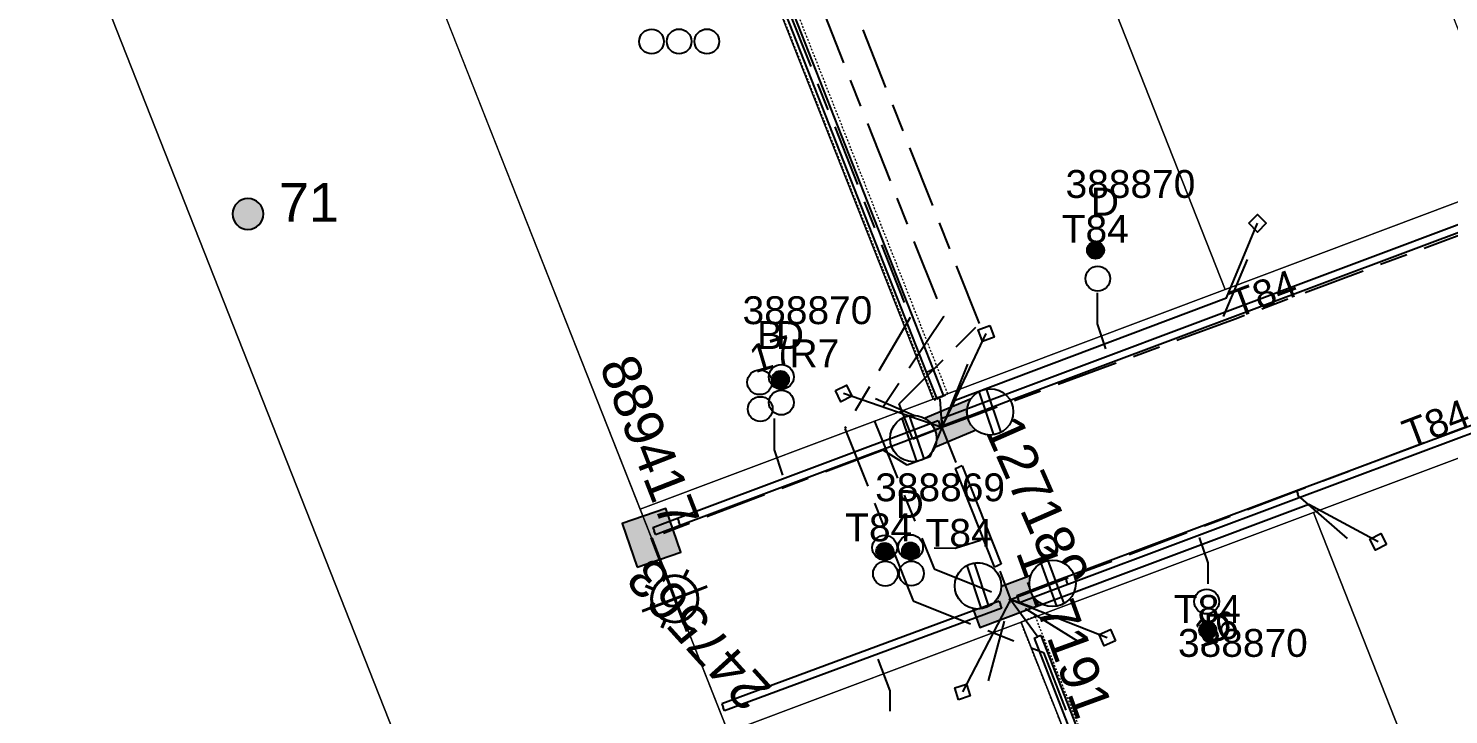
# Model space of a CAD drawing. Header units: metres. Extents: x 308616 to 310825, y 6264327 to 6267194.
# Drawn here: x 309611.2 to 309703.1, y 6266460.1 to 6266504.4 of the extents above; entities that cross this region are included whole.
import ezdxf
from ezdxf.enums import TextEntityAlignment as Align

# ---------------------------------------------------------------- set-up
doc = ezdxf.new("R2010")
doc.units = ezdxf.units.M
for name, pattern in [('Cable Exist UG', [8.2, 4, -1.2, 1.8, -1.2]), ('HIDDEN', [0.375, 0.25, -0.125]), ('HIDDEN2', [0.1875, 0.125, -0.0625])]:
    doc.linetypes.add(name, pattern=pattern)
doc.layers.get('0').update_dxf_attribs({"color": 6})
for name, color, linetype in [('_User Miscellaneous9', 7, 'Continuous'), ('Duct_SP_EXT', 7, 'Continuous'), ('Equip_LV_EXT', 7, 'Continuous'), ('Equip_SP_SL_EXT', 7, 'Continuous'), ('Mains_LV_EXT', 7, 'Continuous'), ('Mains_LV_SL_EXT', 7, 'Continuous'), ('Services_SP_EXT', 7, 'Continuous'), ('SupportsOH_SP_TR_HV_LV_SL_EXT', 7, 'Continuous'), ('SupportsUG_SP_LV_EXT', 7, 'Continuous'), ('SupportsUG_SP_LV_SL_EXT', 7, 'Continuous'), ('Trench_SP_EXT', 7, 'Continuous')]:
    doc.layers.add(name, color=color, linetype=linetype)
for name, color, linetype, lineweight in [('Cadastre Land Parcels_SP_EXT', 7, 'Continuous', 5), ('Cadastre Other Property_SP_EXT', 7, 'HIDDEN', 5), ('Cadastre Roads_SP_EXT', 7, 'Continuous', 5)]:
    doc.layers.add(name, color=color, linetype=linetype, lineweight=lineweight)
doc.styles.add('COLUMN_LABEL', font='arial.ttf')
doc.styles.add('iecARIAL', font='arial.ttf', dxfattribs={"height": 2})
doc.styles.add('POLE_LABEL', font='arial.ttf')
doc.styles.get("Standard").update_dxf_attribs({"font": 'arial.ttf'})

# ---------------------------------------------------------------- blocks, each defined once
blk = doc.blocks.new('COLUMN_EXT')
blk.add_hatch(color=256).paths.add_polyline_path([(-1.485, 1.485), (-1.485, -1.485), (1.485, -1.485), (1.485, 1.485)])
blk.add_lwpolyline([(-1.485, -1.485), (1.485, -1.485), (1.485, 1.485), (-1.485, 1.485)], close=True)
for tag, height, style, flags, p in [('ASSET_NUM', 2.5, 'COLUMN_LABEL', 8, (2, 2)), ('STRUCTURE_PLANT_NUMBER', 0.2, 'POLE_LABEL', 9, (1.813, 0.031)), ('STREET_CODE', 0.2, 'COLUMN_LABEL', 9, (1.813, -0.2))]:
    blk.add_attdef(tag, text='', height=height, dxfattribs=dict(style=style, flags=flags)).set_placement(p, align=Align.MIDDLE_LEFT)
at = {"flags": 9}
for tag, p in [('OWNED_BY', (1.813, -0.6)), ('STATE', (1.813, -0.8)), ('COLUMN_TYPE', (1.813, -0.4)), ('USAGE', (1.813, -1)), ('STREETNAME', (1.813, -1.6)), ('SUBURB', (1.813, -1.8)), ('LEGEND', (1.813, -1.2)), ('LOCATION', (1.813, -1.4)), ('NOTES', (1.813, -2))]:
    blk.add_attdef(tag, text='', height=0.2, dxfattribs=at).set_placement(p, align=Align.MIDDLE_LEFT)
at = {"flags": 1}
blk.add_attdef('Z', (1.813, -2.351), '', height=0.2, dxfattribs=at)
blk = doc.blocks.new('PILLAR_EXT')
blk.add_hatch(color=256).paths.add_polyline_path([(-2.475, 0.99), (-2.475, -0.99), (2.475, -0.99), (2.475, 0.99)])
blk.add_lwpolyline([(-2.475, -0.99), (2.475, -0.99), (2.475, 0.99), (-2.475, 0.99)], close=True)
at = {"style": 'iecARIAL', "flags": 8}
blk.add_attdef('ASSET_NUM', (1.5, 3.5), '', height=2.5, dxfattribs=at)
for tag, p, flags in [('OWNED_BY', (0, -0.2), 9), ('STATE', (0, -0.4), 9), ('SUPPORT_TYPE', (0, -0.6), 9), ('USAGE', (0, -0.8), 9), ('LEGEND', (0, -1), 9), ('STREETNAME', (0, -1.8), 9), ('SUBURB', (0, -2), 1), ('LOCATION', (0, -1.2), 9), ('NOTES', (0, -1.4), 9), ('PARENT', (0, -1.6), 9)]:
    blk.add_attdef(tag, p, '', height=0.2, dxfattribs=dict(flags=flags))
blk = doc.blocks.new('DUCT_EXT')
blk.add_circle((0, 0.8), 0.8)
at = {"flags": 1}
blk.add_attdef('Z', (0, 0), '', height=0.2, dxfattribs=at)
at = {"flags": 9}
for tag, p in [('DUCT_CODE', (0, 0)), ('XSECT_TYPE', (0, -0.2)), ('STATE', (0, -0.6)), ('FB_REFERENCE', (0, -0.4)), ('NOTES', (0, -0.8))]:
    blk.add_attdef(tag, text='', height=0.2, dxfattribs=at).set_placement(p, align=Align.MIDDLE_LEFT)
blk = doc.blocks.new('SL_LANTERN_EXT')
at = {"lineweight": 40}
for p, q in [((0, 1.968), (0, 6.468)), ((-1.459, 5.676), (-1.061, 5.278)), ((1.458, 5.676), (1.06, 5.278)), ((-2.25, 4.218), (2.25, 4.218)), ((-1.459, 2.759), (-1.061, 3.157)), ((1.458, 2.759), (1.06, 3.157)), ((0, 0), (0, 2.721))]:
    blk.add_line(p, q, dxfattribs=at)
blk.add_circle((0, 4.218), 1.5, dxfattribs=at)
at = {"style": 'iecARIAL', "flags": 8}
blk.add_attdef('ASSET_NUM', (1.5, 1.5), '', height=2.5, dxfattribs=at)
for tag, p, height, flags in [('CONSTRUCTED_VOLTAGE', (0.981, -0.653), 0.2, 9), ('CONTROL_TYPE', (0.981, -0.853), 0.2, 9), ('LANTERN_PURPOSE', (0.981, -1.053), 0.2, 9), ('LNUMBER', (2.181, -3.253), 2.5, 8), ('OPERATING_VOLTAGE', (0.981, -1.653), 0.2, 9), ('ORIENTATION', (0.981, -1.853), 0.2, 9), ('LANTERN_TYPE', (0.981, -1.253), 0.2, 9), ('NO_PHASES', (0.981, -1.453), 0.2, 9), ('OWNED_BY', (0.981, -2.053), 0.2, 9), ('STATE', (0.981, -2.253), 0.2, 9), ('CEXIST', (0.981, -2.653), 0.2, 9), ('CNEW', (0.981, -2.853), 0.2, 9), ('USAGE', (0.981, -2.453), 0.2, 9), ('CNUMBER', (0.981, -3.053), 0.2, 9), ('CREMOVE', (0.981, -3.253), 0.2, 9), ('CREPLACE', (0.981, -3.453), 0.2, 9), ('LKINGHEIGHT', (0.981, -3.653), 0.2, 9), ('LBRACKET', (0.981, -3.853), 0.2, 9), ('LBRACKETVOCAB', (0.981, -4.053), 0.2, 9), ('LCATEGORY', (0.981, -4.253), 0.2, 9), ('LCHARGE1', (0.981, -4.453), 0.2, 9), ('LCHARGE1PERCENT', (0.981, -4.653), 0.2, 9), ('LCHARGE2', (0.981, -4.853), 0.2, 9), ('LCHARGE2PERCENT', (0.981, -5.053), 0.2, 9), ('LCHARGE3', (0.981, -5.253), 0.2, 9), ('LCHARGE3PERCENT', (0.981, -5.453), 0.2, 9), ('LEXIST', (0.981, -5.653), 0.2, 9), ('LLAMP', (0.981, -5.853), 0.2, 9), ('LLAMPVOCAB', (0.981, -6.053), 0.2, 9), ('LMAST', (0.981, -6.253), 0.2, 9), ('LMASTVOCAB', (0.981, -6.453), 0.2, 9), ('LNEW', (0.981, -6.653), 0.2, 9), ('LANTNUMBER', (0.981, -6.853), 0.2, 9), ('LOUTREACH', (0.981, -7.253), 0.2, 9), ('LOUTREACHVOCAB', (0.981, -7.453), 0.2, 9), ('LRATECODE', (0.981, -7.653), 0.2, 9), ('LREMOVE', (0.981, -7.853), 0.2, 9), ('LREPLACE', (0.981, -8.053), 0.2, 9), ('LTYPE', (0.981, -8.253), 0.2, 9), ('LTYPEVOCAB', (0.981, -8.453), 0.2, 9), ('STREETNAME', (0.981, -9.253), 0.2, 9), ('LEGEND', (0.981, -8.653), 0.2, 9), ('LOCATION', (0.981, -8.853), 0.2, 9), ('NOTES', (0.981, -9.053), 0.2, 9), ('SUBURB', (0.981, -9.453), 0.2, 1)]:
    blk.add_attdef(tag, p, '', height=height, dxfattribs=dict(flags=flags))
blk = doc.blocks.new('CCP_EXT')
at = {"flags": 9}
for tag, p in [('STATE', (0, -1.8)), ('USAGE', (0, -1.2)), ('LEGEND', (0, -1.4)), ('LIFE_SUPPORT', (0, -1.6)), ('NOTES', (0, -2))]:
    blk.add_attdef(tag, text='', height=0.2, dxfattribs=at).set_placement(p, align=Align.MIDDLE_LEFT)
blk.add_wipeout([(0, 0.566), (0.566, 0), (0, -0.566), (-0.566, 0)])
blk.add_lwpolyline([(-0.566, 0), (0, 0.566), (0.566, 0), (0, -0.566), (-0.566, 0)])
at = {"flags": 1}
blk.add_attdef('Z', (0, 0), '', height=0.2, dxfattribs=at)
at = {"flags": 9}
for tag, p in [('CCP_TYPE', (0, 0)), ('OPERATING_VOLTAGE', (0, -0.6)), ('ORIENTATION', (0, -0.8)), ('OWNED_BY', (0, -1)), ('CONSTRUCTED_VOLTAGE', (0, -0.2)), ('NO_PHASES', (0, -0.4))]:
    blk.add_attdef(tag, text='', height=0.2, dxfattribs=at).set_placement(p, align=Align.MIDDLE_LEFT)
blk = doc.blocks.new('POLE_EXT')
blk.add_hatch(color=256).paths.add_polyline_path([(-1, 0, 1), (1, 0, 1)])
blk.add_lwpolyline([(-1, 0, 1), (1, 0, 1)], format="xyb", close=True)
for tag, height, flags, p in [('pNumber', 2.5, 8, (-17.84, 2.067)), ('OWNED_BY', 0.2, 9, (1.355, -0.4)), ('SPECIAL_USE', 0.2, 9, (1.355, -0.8)), ('STATE', 0.2, 9, (1.355, -1)), ('PARENT', 0.2, 9, (1.355, -0.6)), ('cLV', 0.2, 9, (1.355, -1.4)), ('hDepth', 0.2, 9, (1.355, -1.6)), ('hDia', 0.2, 9, (1.355, -1.8)), ('USAGE', 0.2, 9, (1.355, -1.2)), ('cHV', 0.2, 9, (1.355, -2)), ('LBRACKET', 0.2, 9, (1.355, -2.2)), ('LExisting', 0.2, 9, (1.355, -2.4)), ('LANTNUMBER', 0.2, 9, (1.355, -2.6)), ('LOther', 0.2, 9, (1.355, -2.8)), ('cLinedev', 0.2, 9, (1.355, -3.4)), ('LRemove', 0.2, 9, (1.355, -3)), ('LEGEND', 0.2, 9, (1.355, -3.2)), ('LOCATION', 0.2, 9, (1.355, -3.6)), ('pExisting', 0.2, 9, (1.355, -3.8)), ('pFooting', 0.2, 9, (1.355, -4.4)), ('pNew', 0.2, 9, (1.355, -4.6)), ('PFNUMBER', 0.2, 9, (1.355, -4)), ('NEWPFNUMBER', 0.2, 9, (1.355, -4.2)), ('pRelocate', 0.2, 9, (1.355, -5)), ('pRemove', 0.2, 9, (1.355, -5.2)), ('pReplace', 0.2, 9, (1.355, -5.4)), ('pStay', 0.2, 9, (1.355, -5.6)), ('cspan', 0.2, 9, (1.355, -6)), ('STREETNAME', 0.2, 9, (1.355, -6.2)), ('SUBURB', 0.2, 9, (1.355, -6.4)), ('pType', 0.2, 9, (1.355, -5.8)), ('OPERATED_BY', 0.2, 9, (1.355, -7.014)), ('NOTES', 0.2, 9, (1.355, -6.6)), ('MAINTAINED_BY', 0.2, 9, (1.355, -6.814))]:
    blk.add_attdef(tag, text='', height=height, dxfattribs=dict(flags=flags)).set_placement(p, align=Align.MIDDLE_LEFT)
at = {"style": 'POLE_LABEL'}
for tag, height, flags, p in [('ASSET_NUM', 2.5, 8, (2, 2)), ('STRUCTURE_PLANT_NUMBER', 0.2, 9, (1.355, 0.028)), ('STREET_CODE', 0.2, 9, (1.355, -0.2))]:
    blk.add_attdef(tag, text='', height=height, dxfattribs=dict(at, flags=flags)).set_placement(p, align=Align.MIDDLE_LEFT)
at = {"flags": 1}
blk.add_attdef('Z', (1.355, -7.328), '', height=0.2, dxfattribs=at)
blk = doc.blocks.new('LV_UG_LINKS_CLOSED_EXT')
blk.add_wipeout([(-1.056, 1.057), (-1.18, 0.916), (-1.286, 0.761), (-1.371, 0.594), (-1.435, 0.417), (-1.476, 0.234), (-1.493, 0.047), (-1.487, -0.14), (-1.458, -0.326), (-1.406, -0.506), (-1.331, -0.678), (-1.236, -0.839), (-1.121, -0.988), (-0.988, -1.12), (-0.84, -1.235), (-0.679, -1.331), (-0.506, -1.406), (-0.326, -1.458), (-0.141, -1.487), (0.047, -1.493), (0.233, -1.476), (0.416, -1.435), (0.593, -1.371), (0.76, -1.286), (0.915, -1.181), (1.056, -1.057), (1.18, -0.916), (1.286, -0.761), (1.371, -0.594), (1.435, -0.417), (1.476, -0.234), (1.493, -0.047), (1.487, 0.14), (1.458, 0.326), (1.406, 0.506), (1.331, 0.678), (1.236, 0.839), (1.121, 0.988), (0.988, 1.12), (0.84, 1.235), (0.679, 1.331), (0.506, 1.406), (0.326, 1.458), (0.141, 1.487), (-0.047, 1.493), (-0.233, 1.476), (-0.416, 1.435), (-0.593, 1.371), (-0.76, 1.286), (-0.915, 1.181)])
for p, q in [((-0.25, -1.479), (-0.25, 1.479)), ((0.25, -1.479), (0.25, 1.479))]:
    blk.add_line(p, q)
blk.add_circle((0, 0), 1.5)
at = {"flags": 9}
for tag, p in [('ACTUAL_STATUS', (0, 0)), ('OPERATING_VOLTAGE', (0, -0.6)), ('ORIENTATION', (0, -0.8)), ('STATE', (0, -1)), ('CONSTRUCTED_VOLTAGE', (0, -0.2)), ('NO_PHASES', (0, -0.4)), ('SWITCH_TYPE', (0, -1.2)), ('USAGE', (0, -1.4)), ('NOTES', (0, -1.6))]:
    blk.add_attdef(tag, text='', height=0.2, dxfattribs=at).set_placement(p, align=Align.MIDDLE_LEFT)
at = {"flags": 1}
blk.add_attdef('Z', (0, 0), '', height=0.2, dxfattribs=at)
blk = doc.blocks.new('CABLE_LARGE_EXT')
h = blk.add_hatch(color=256)
edge = h.paths.add_edge_path()
edge.add_arc((0, 0.55), 0.55, 0, 360)
blk.add_circle((0, 0.55), 0.55)
at = {"flags": 1}
blk.add_attdef('Z', (0, 0), '', height=0.2, dxfattribs=at)
at = {"flags": 9}
for tag, p in [('COND_CODE', (0, 0)), ('XSECT_SIZE', (0, -0.6)), ('STATE', (0, -0.4)), ('FB_REFERENCE', (0, -0.2)), ('NOTES', (0, -0.8))]:
    blk.add_attdef(tag, text='', height=0.2, dxfattribs=at).set_placement(p, align=Align.MIDDLE_LEFT)

msp = doc.modelspace()

# ---------------------------------------------------------------- linework, layer by layer
at = {"layer": '_User Miscellaneous9'}
for p, q in [((309693.238, 6266474.555), (309729.939, 6266488.285)), ((309693.406, 6266474.106), (309730.107, 6266487.836)), ((309671.169, 6266475.985), (309671.392, 6266476.073)), ((309671.615, 6266476.162), (309671.392, 6266476.073)), ((309693.238, 6266474.555), (309693.322, 6266474.331)), ((309693.238, 6266474.555), (309693.322, 6266474.331)), ((309693.406, 6266474.106), (309693.322, 6266474.331)), ((309693.406, 6266474.106), (309693.322, 6266474.331)), ((309651.619, 6266472.175), (309653.207, 6266472.77)), ((309653.207, 6266472.77), (309653.291, 6266472.546)), ((309651.619, 6266472.175), (309651.703, 6266471.95)), ((309651.787, 6266471.726), (309651.703, 6266471.95)), ((309651.787, 6266471.726), (309653.375, 6266472.321)), ((309653.375, 6266472.321), (309653.291, 6266472.546)), ((309676.261, 6266465.018), (309676.485, 6266465.105)), ((309676.708, 6266465.192), (309676.485, 6266465.105)), ((309656.08, 6266460.78), (309656.163, 6266460.555)), ((309656.246, 6266460.33), (309656.163, 6266460.555))]:
    msp.add_line(p, q, dxfattribs=at)
for points in [[(309680.348, 6266487.327), (309680.332, 6266485.34), (309680.884, 6266483.71)], [(309659.463, 6266479.207), (309659.45, 6266477.185), (309660.002, 6266475.554)], [(309669.808, 6266470.851), (309671.155, 6266470.831), (309672.792, 6266471.363)], [(309687.518, 6266468.544), (309687.515, 6266469.891), (309686.955, 6266471.519)], [(309666.949, 6266460.309), (309666.949, 6266461.617), (309666.177, 6266463.661)]]:
    msp.add_lwpolyline(points, dxfattribs=at)
at = {"layer": 'Cadastre Land Parcels_SP_EXT', "linetype": 'Continuous'}
for points in [[(309625.079, 6266538.456), (309606.242, 6266531.373), (309676.989, 6266352.284), (309685.198, 6266331.5), (309691.509, 6266315.537), (309774.195, 6266106.361), (309845.655, 6266132.928), (309868.986, 6266140.981), (309817.599, 6266271.003), (309803.058, 6266307.794), (309774.616, 6266379.757), (309698.975, 6266351.376), (309625.079, 6266538.456)], [(309707.522, 6266494.649), (309694.663, 6266527.198), (309675.768, 6266520.107), (309688.627, 6266487.558), (309707.522, 6266494.649)], [(309688.627, 6266487.558), (309675.768, 6266520.107), (309656.873, 6266513.016), (309669.733, 6266480.465), (309688.627, 6266487.558)], [(309669.733, 6266480.465), (309656.873, 6266513.016), (309637.935, 6266505.909), (309650.793, 6266473.358), (309669.733, 6266480.465)], [(309726.077, 6266447.684), (309713.217, 6266480.234), (309694.323, 6266473.143), (309707.182, 6266440.593), (309726.077, 6266447.684)], [(309707.182, 6266440.593), (309694.323, 6266473.143), (309675.427, 6266466.051), (309688.286, 6266433.501), (309707.182, 6266440.593)], [(309688.286, 6266433.501), (309675.427, 6266466.051), (309656.486, 6266458.943), (309669.344, 6266426.393), (309688.286, 6266433.501)]]:
    msp.add_lwpolyline(points, close=True, dxfattribs=at)
msp.add_lwpolyline([(309596.993, 6266298.448), (309666.333, 6266324.431), (309685.198, 6266331.5), (309676.989, 6266352.284), (309606.242, 6266531.374)], dxfattribs=at)
at = {"layer": 'Duct_SP_EXT'}
for p, q in [((309645.1, 6266543.716), (309669.293, 6266482.206)), ((309645.547, 6266543.892), (309669.74, 6266482.382)), ((309669.293, 6266482.206), (309669.517, 6266482.294)), ((309669.293, 6266482.206), (309669.967, 6266480.494)), ((309669.74, 6266482.382), (309669.517, 6266482.294)), ((309669.74, 6266482.382), (309670.413, 6266480.67)), ((309669.967, 6266480.494), (309670.19, 6266480.582)), ((309670.413, 6266480.67), (309670.19, 6266480.582))]:
    msp.add_line(p, q, dxfattribs=at)
at = {"layer": 'Trench_SP_EXT', "linetype": 'Cable Exist UG'}
for points in [[(309688.501, 6266485.803), (309690.31, 6266490.108)], [(309671.953, 6266482.733), (309670.302, 6266478.626)], [(309666.003, 6266480.516), (309670.302, 6266478.626)], [(309670.177, 6266480.456), (309670.302, 6266478.626)], [(309670.302, 6266478.626), (309671.203, 6266476.381)], [(309693.49, 6266474.102), (309696.936, 6266471.095)], [(309674.039, 6266469.344), (309674.735, 6266467.521)], [(309673.312, 6266462.269), (309674.735, 6266467.521)], [(309674.735, 6266467.521), (309676.457, 6266465.185)], [(309679.118, 6266464.809), (309674.735, 6266467.521)]]:
    msp.add_lwpolyline(points, dxfattribs=at)

# ---------------------------------------------------------------- block references
at = {"layer": '_User Miscellaneous9'}
for name, p in [('DUCT_EXT', (309651.531, 6266502.772)), ('DUCT_EXT', (309653.315, 6266502.777)), ('DUCT_EXT', (309655.109, 6266502.777)), ('CABLE_LARGE_EXT', (309680.235, 6266489.539)), ('DUCT_EXT', (309680.383, 6266487.454)), ('DUCT_EXT', (309658.524, 6266480.758)), ('DUCT_EXT', (309659.924, 6266481.105)), ('CABLE_LARGE_EXT', (309659.861, 6266481.19)), ('DUCT_EXT', (309659.924, 6266479.447)), ('DUCT_EXT', (309658.559, 6266479.027)), ('DUCT_EXT', (309668.28, 6266470.107)), ('DUCT_EXT', (309666.604, 6266470.076)), ('CABLE_LARGE_EXT', (309666.604, 6266470.076)), ('CABLE_LARGE_EXT', (309668.28, 6266470.107)), ('DUCT_EXT', (309666.651, 6266468.395)), ('DUCT_EXT', (309668.333, 6266468.408)), ('DUCT_EXT', (309687.421, 6266466.589)), ('CABLE_LARGE_EXT', (309687.489, 6266464.989))]:
    msp.add_blockref(name, p, dxfattribs=at)
at = {"layer": 'Equip_SP_SL_EXT'}
ref = msp.add_blockref('SL_LANTERN_EXT', (309651.53, 6266471.508), dxfattribs=dict(at, rotation=200.8876777777778))
ref.add_attrib('ASSET_NUM', '247563', dxfattribs={"layer": '_User Miscellaneous9', "height": 2.5, "rotation": 132.19992, "style": 'iecARIAL'}).set_placement((309650.663, 6266469.572), align=Align.MIDDLE_RIGHT)
at = {"layer": 'SupportsOH_SP_TR_HV_LV_SL_EXT'}
ref = msp.add_blockref('POLE_EXT', (309625.441, 6266492.43), dxfattribs=at)
ref.add_attrib('ASSET_NUM', '71', dxfattribs={"layer": '0', "height": 2.5, "style": 'POLE_LABEL'}).set_placement((309627.441, 6266493.18), align=Align.MIDDLE_LEFT)
at = {"layer": 'SupportsUG_SP_LV_EXT'}
ref = msp.add_blockref('PILLAR_EXT', (309670.302, 6266478.626), dxfattribs=dict(at, rotation=22.79870905748418))
ref.add_attrib('ASSET_NUM', '127189', dxfattribs={"layer": '0', "height": 2.5, "rotation": 293.71338, "style": 'iecARIAL'}).set_placement((309678.798, 6266468.505), align=Align.MIDDLE_RIGHT)
ref = msp.add_blockref('PILLAR_EXT', (309674.735, 6266467.521), dxfattribs=dict(at, rotation=200.5745175037512))
ref.add_attrib('ASSET_NUM', '127191', dxfattribs={"layer": '0', "height": 2.5, "rotation": 290.01912, "style": 'iecARIAL'}).set_placement((309676.235, 6266471.021), align=Align.MIDDLE_LEFT)
at = {"layer": 'SupportsUG_SP_LV_SL_EXT'}
ref = msp.add_blockref('COLUMN_EXT', (309651.53, 6266471.508), dxfattribs=dict(at, rotation=19.0261320340132))
ref.add_attrib('ASSET_NUM', '889417', dxfattribs={"layer": '0', "height": 2.5, "rotation": 291.31224, "style": 'COLUMN_LABEL'}).set_placement((309653.53, 6266472.258), align=Align.MIDDLE_RIGHT)

# ---------------------------------------------------------------- texts
at = {"layer": '_User Miscellaneous9'}
for s, p in [('388870', (309678.299, 6266493.468)), ('D', (309679.935, 6266492.321)), ('T84', (309678.053, 6266490.566)), ('388870', (309657.417, 6266485.313)), ('B', (309658.349, 6266483.707)), ('D', (309659.573, 6266483.707)), ('R7', (309660.456, 6266482.529)), ('388869', (309665.992, 6266473.871)), ('D', (309667.319, 6266472.79)), ('T84', (309664.053, 6266471.282)), ('T84', (309669.249, 6266470.931)), ('T84', (309685.306, 6266466.016)), ('D', (309687.204, 6266464.817)), ('388870', (309685.567, 6266463.818))]:
    msp.add_text(s, height=1.8, dxfattribs=at).set_placement(p)
for rotation, p in [(20.50858, (309689.372, 6266485.681)), (20.77348, (309700.521, 6266477.302))]:
    msp.add_text('T84', height=1.8, rotation=rotation, dxfattribs=at).set_placement(p)
at = {"layer": 'Cadastre Land Parcels_SP_EXT'}
for s, rotation, p in [('17', 16.42047, (309658.202, 6266482.13)), ('16', 16.42488, (309686.937, 6266464.379))]:
    msp.add_text(s, height=1.8, rotation=rotation, dxfattribs=at).set_placement(p)

# ---------------------------------------------------------------- next in the draw order: block references
at = {"layer": 'Services_SP_EXT'}
msp.add_blockref('CCP_EXT', (309690.705, 6266491.828), dxfattribs=at)
for p, rotation in [((309673.167, 6266484.712), 244.7987090914762), ((309663.949, 6266480.837), 340.7987090611331), ((309698.503, 6266471.251), 162.1649851699673), ((309680.997, 6266465.065), 158.5745175847249), ((309671.635, 6266461.551), 62.57451768038827)]:
    msp.add_blockref('CCP_EXT', p, dxfattribs=dict(at, rotation=rotation))

# ---------------------------------------------------------------- next in the draw order: block references
msp.add_blockref('CCP_EXT', (309690.705, 6266491.828), dxfattribs=at)
for p, rotation in [((309673.167, 6266484.712), 244.7987090914762), ((309663.949, 6266480.837), 340.7987090611331), ((309698.503, 6266471.251), 162.1649851699673), ((309680.997, 6266465.065), 158.5745175847249), ((309671.635, 6266461.551), 62.57451768038827)]:
    msp.add_blockref('CCP_EXT', p, dxfattribs=dict(at, rotation=rotation))

# ---------------------------------------------------------------- next in the draw order: linework, layer by layer
at = {"layer": '_User Miscellaneous9'}
for p, q in [((309676.261, 6266465.018), (309700.761, 6266402.22)), ((309676.708, 6266465.192), (309701.208, 6266402.394))]:
    msp.add_line(p, q, dxfattribs=at)
at = {"layer": 'Cadastre Other Property_SP_EXT', "linetype": 'HIDDEN2'}
for points in [[(309644.007, 6266545.547), (309669.827, 6266480.409), (309670.69, 6266480.801), (309644.949, 6266545.94), (309644.007, 6266545.547)], [(309675.399, 6266466.047), (309701.219, 6266400.987), (309702.082, 6266401.458), (309676.341, 6266466.439), (309675.399, 6266466.047)]]:
    msp.add_lwpolyline(points, close=True, dxfattribs=at)
at = {"layer": 'Cadastre Roads_SP_EXT', "linetype": 'Continuous'}
msp.add_lwpolyline([(309675.427, 6266466.051), (309694.323, 6266473.143), (309713.217, 6266480.234), (309732.112, 6266487.323), (309751.001, 6266494.406), (309769.918, 6266501.506), (309788.834, 6266508.605), (309807.736, 6266515.688), (309832.367, 6266524.939), (309826.671, 6266539.354), (309802.043, 6266530.103), (309783.139, 6266523.02), (309764.222, 6266515.921), (309745.305, 6266508.822), (309726.415, 6266501.739), (309707.522, 6266494.649), (309688.627, 6266487.558), (309669.733, 6266480.465), (309650.793, 6266473.358), (309656.487, 6266458.943), (309675.427, 6266466.051)], close=True, dxfattribs=at)

# ---------------------------------------------------------------- next in the draw order: block references
at = {"layer": 'Equip_LV_EXT'}
for p, rotation in [((309673.421, 6266479.644), 18.43494890729296), ((309668.454, 6266477.925), 18.65363398139039), ((309672.635, 6266468.406), 18.54577216851504), ((309677.458, 6266468.565), 20.28255885565712)]:
    msp.add_blockref('LV_UG_LINKS_CLOSED_EXT', p, dxfattribs=dict(at, rotation=rotation))

# ---------------------------------------------------------------- next in the draw order: linework, layer by layer
at = {"layer": '_User Miscellaneous9'}
for p, q in [((309670.246, 6266479.226), (309708.243, 6266493.468)), ((309670.414, 6266478.777), (309708.412, 6266493.018)), ((309653.207, 6266472.77), (309670.06, 6266479.087)), ((309670.06, 6266479.087), (309670.144, 6266478.862)), ((309670.246, 6266479.226), (309670.33, 6266479.001)), ((309653.375, 6266472.321), (309670.228, 6266478.637)), ((309670.228, 6266478.637), (309670.144, 6266478.862)), ((309670.414, 6266478.777), (309670.33, 6266479.001)), ((309671.169, 6266475.985), (309673.692, 6266469.636)), ((309671.615, 6266476.162), (309674.138, 6266469.813)), ((309678.277, 6266468.959), (309693.238, 6266474.555)), ((309678.445, 6266468.509), (309693.406, 6266474.106)), ((309673.692, 6266469.636), (309673.915, 6266469.724)), ((309674.138, 6266469.813), (309673.915, 6266469.724)), ((309675.151, 6266467.789), (309678.277, 6266468.959)), ((309678.277, 6266468.959), (309678.361, 6266468.734)), ((309675.319, 6266467.34), (309678.445, 6266468.509)), ((309678.445, 6266468.509), (309678.361, 6266468.734)), ((309674.016, 6266467.41), (309656.08, 6266460.78)), ((309674.016, 6266467.41), (309674.099, 6266467.185)), ((309674.182, 6266466.96), (309674.099, 6266467.185)), ((309675.151, 6266467.789), (309675.235, 6266467.565)), ((309675.319, 6266467.34), (309675.235, 6266467.565)), ((309674.182, 6266466.96), (309656.246, 6266460.33))]:
    msp.add_line(p, q, dxfattribs=at)
at = {"layer": '_User Miscellaneous9', "linetype": 'Cable Exist UG'}
for points in [[(309649.088, 6266541.394), (309648.266, 6266536.168), (309648.266, 6266536.168), (309668.25, 6266485.743), (309664.031, 6266478.574), (309668.445, 6266467.438), (309676.865, 6266464.091), (309701.366, 6266401.154), (309701.438, 6266398.967)], [(309649.018, 6266541.299), (309650.416, 6266536.415), (309650.416, 6266536.415), (309670.42, 6266485.8), (309665.919, 6266479.078), (309669.803, 6266469.504), (309674.735, 6266467.521)], [(309670.302, 6266478.626), (309668.432, 6266477.88), (309668.432, 6266477.88), (309667.551, 6266480.174), (309672.731, 6266485.353), (309652.23, 6266537.057), (309649.041, 6266541.359)]]:
    msp.add_lwpolyline(points, dxfattribs=at)
at = {"layer": 'Mains_LV_EXT', "linetype": 'Cable Exist UG'}
for points in [[(309726.874, 6266499.71), (309724.488, 6266496.681), (309724.488, 6266496.681), (309708.845, 6266490.829), (309705.226, 6266491.611), (309705.226, 6266491.611), (309689.253, 6266485.636), (309670.302, 6266478.626)], [(309674.735, 6266467.521), (309731.415, 6266489.022)]]:
    msp.add_lwpolyline(points, dxfattribs=at)
at = {"layer": 'Mains_LV_SL_EXT', "linetype": 'Cable Exist UG'}
msp.add_lwpolyline([(309670.302, 6266478.626), (309669.521, 6266476.746), (309668.062, 6266476.195), (309666.51, 6266477.18), (309651.53, 6266471.508)], dxfattribs=at)
at = {"layer": 'Services_SP_EXT'}
for points in [[(309670.302, 6266478.626), (309671.168, 6266480.405), (309688.708, 6266487.022), (309690.705, 6266491.828)], [(309670.302, 6266478.626), (309673.167, 6266484.712)], [(309670.302, 6266478.626), (309663.949, 6266480.837)], [(309698.503, 6266471.251), (309694.023, 6266473.664), (309676.229, 6266466.991), (309674.735, 6266467.521)], [(309674.735, 6266467.521), (309671.635, 6266461.551)], [(309674.735, 6266467.521), (309680.997, 6266465.065)]]:
    msp.add_lwpolyline(points, dxfattribs=at)

doc.saveas('drawing.dxf')
